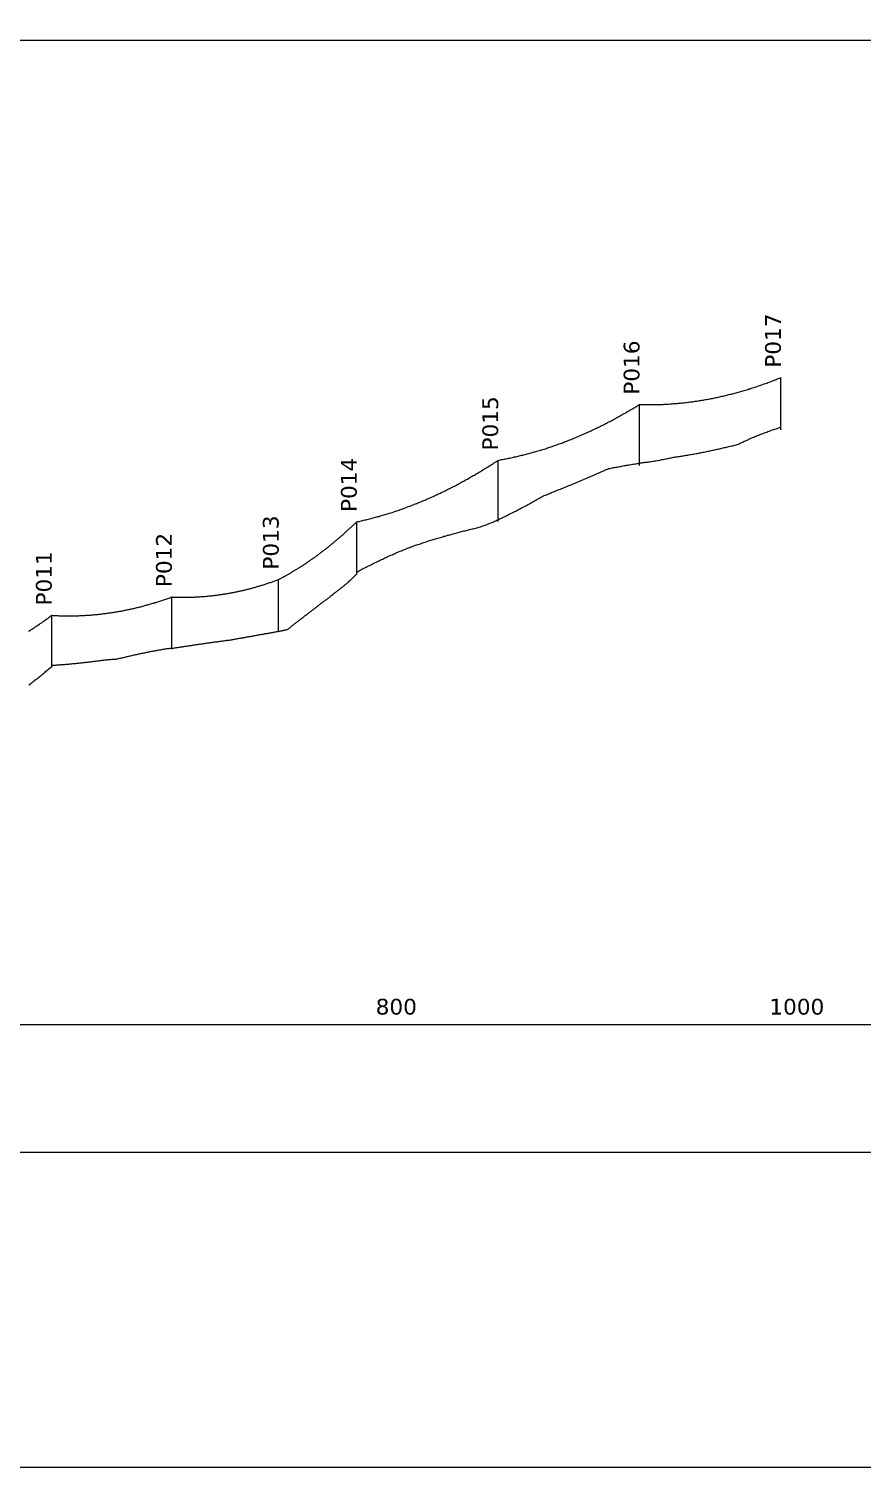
# Paper-space layout 'LP-05' of a CAD drawing. Header units: metres, sheet in millimetres. Extents: x 10 to 410, y 10 to 287.
# Drawn here: x 147.7 to 232.4, y 10 to 156.2 of the extents above; entities that cross this region are included whole.
import ezdxf

# ---------------------------------------------------------------- set-up
doc = ezdxf.new("R2010")
doc.units = ezdxf.units.M
for name, color, linetype, lineweight, true_color in [('CABLE', 7, 'Continuous', 18, 0x087f8c), ('GRILLA', 7, 'Continuous', 13, 0xd2dce3), ('MARCO', 7, 'Continuous', 13, 0x163b55), ('POSTES', 7, 'Continuous', 13, 0x244c65), ('TERRENO', 7, 'Continuous', 13, 0x777777), ('TEXTO', 7, 'Continuous', 13, 0x163b55)]:
    doc.layers.add(name, color=color, linetype=linetype, lineweight=lineweight, true_color=true_color)
doc.styles.add('LP-TEXTO', font='DejaVuSans.ttf')

psp = doc.layouts.new('LP-05')

# ---------------------------------------------------------------- linework, layer by layer
at = {"layer": 'CABLE'}
for points in [[(209.8, 117.99), (209.92, 117.99), (210.04, 117.98), (210.16, 117.98), (210.28, 117.98), (210.4, 117.98), (210.52, 117.98), (210.64, 117.98), (210.76, 117.98), (210.88, 117.98), (211, 117.98), (211.12, 117.98), (211.24, 117.98), (211.36, 117.98), (211.48, 117.99), (211.6, 117.99), (211.72, 117.99), (211.84, 118), (211.96, 118), (212.08, 118.01), (212.2, 118.01), (212.32, 118.02), (212.44, 118.02), (212.56, 118.03), (212.68, 118.04), (212.79, 118.04), (212.91, 118.05), (213.03, 118.06), (213.15, 118.07), (213.27, 118.08), (213.39, 118.09), (213.51, 118.1), (213.63, 118.11), (213.75, 118.12), (213.87, 118.13), (213.99, 118.14), (214.11, 118.15), (214.23, 118.17), (214.35, 118.18), (214.47, 118.19), (214.59, 118.21), (214.71, 118.22), (214.83, 118.24), (214.95, 118.25), (215.07, 118.27), (215.19, 118.28), (215.31, 118.3), (215.43, 118.32), (215.55, 118.33), (215.67, 118.35), (215.79, 118.37), (215.91, 118.39), (216.03, 118.41), (216.15, 118.43), (216.27, 118.45), (216.39, 118.47), (216.51, 118.49), (216.63, 118.51), (216.75, 118.53), (216.86, 118.55), (216.98, 118.58), (217.1, 118.6), (217.22, 118.62), (217.34, 118.65), (217.46, 118.67), (217.58, 118.7), (217.7, 118.72), (217.82, 118.75), (217.94, 118.77), (218.06, 118.8), (218.18, 118.83), (218.3, 118.85), (218.42, 118.88), (218.54, 118.91), (218.66, 118.94), (218.78, 118.97), (218.9, 119), (219.02, 119.03), (219.14, 119.06), (219.26, 119.09), (219.38, 119.12), (219.5, 119.15), (219.62, 119.18), (219.74, 119.22), (219.86, 119.25), (219.98, 119.28), (220.1, 119.32), (220.22, 119.35), (220.34, 119.39), (220.46, 119.42), (220.58, 119.46), (220.7, 119.49), (220.82, 119.53), (220.93, 119.57), (221.05, 119.6), (221.17, 119.64), (221.29, 119.68), (221.41, 119.72), (221.53, 119.76), (221.65, 119.8), (221.77, 119.84), (221.89, 119.88), (222.01, 119.92), (222.13, 119.96), (222.25, 120), (222.37, 120.05), (222.49, 120.09), (222.61, 120.13), (222.73, 120.17), (222.85, 120.22), (222.97, 120.26), (223.09, 120.31), (223.21, 120.35), (223.33, 120.4), (223.45, 120.45), (223.57, 120.49), (223.69, 120.54), (223.81, 120.59), (223.93, 120.64), (224.05, 120.68), (224.17, 120.73)], [(195.44, 112.32), (195.56, 112.34), (195.68, 112.37), (195.8, 112.39), (195.92, 112.41), (196.04, 112.43), (196.16, 112.46), (196.27, 112.48), (196.39, 112.5), (196.51, 112.53), (196.63, 112.55), (196.75, 112.58), (196.87, 112.6), (196.99, 112.63), (197.11, 112.66), (197.23, 112.68), (197.35, 112.71), (197.47, 112.74), (197.59, 112.77), (197.71, 112.8), (197.83, 112.83), (197.95, 112.86), (198.07, 112.89), (198.19, 112.92), (198.31, 112.95), (198.43, 112.98), (198.55, 113.01), (198.67, 113.04), (198.79, 113.08), (198.91, 113.11), (199.03, 113.14), (199.15, 113.18), (199.27, 113.21), (199.39, 113.25), (199.51, 113.28), (199.63, 113.32), (199.75, 113.35), (199.87, 113.39), (199.99, 113.43), (200.11, 113.47), (200.23, 113.5), (200.35, 113.54), (200.46, 113.58), (200.58, 113.62), (200.7, 113.66), (200.82, 113.7), (200.94, 113.74), (201.06, 113.78), (201.18, 113.82), (201.3, 113.87), (201.42, 113.91), (201.54, 113.95), (201.66, 114), (201.78, 114.04), (201.9, 114.08), (202.02, 114.13), (202.14, 114.17), (202.26, 114.22), (202.38, 114.27), (202.5, 114.31), (202.62, 114.36), (202.74, 114.41), (202.86, 114.45), (202.98, 114.5), (203.1, 114.55), (203.22, 114.6), (203.34, 114.65), (203.46, 114.7), (203.58, 114.75), (203.7, 114.8), (203.82, 114.85), (203.94, 114.9), (204.06, 114.96), (204.18, 115.01), (204.3, 115.06), (204.42, 115.12), (204.53, 115.17), (204.65, 115.22), (204.77, 115.28), (204.89, 115.33), (205.01, 115.39), (205.13, 115.45), (205.25, 115.5), (205.37, 115.56), (205.49, 115.62), (205.61, 115.68), (205.73, 115.73), (205.85, 115.79), (205.97, 115.85), (206.09, 115.91), (206.21, 115.97), (206.33, 116.03), (206.45, 116.1), (206.57, 116.16), (206.69, 116.22), (206.81, 116.28), (206.93, 116.34), (207.05, 116.41), (207.17, 116.47), (207.29, 116.54), (207.41, 116.6), (207.53, 116.67), (207.65, 116.73), (207.77, 116.8), (207.89, 116.86), (208.01, 116.93), (208.13, 117), (208.25, 117.07), (208.37, 117.13), (208.49, 117.2), (208.6, 117.27), (208.72, 117.34), (208.84, 117.41), (208.96, 117.48), (209.08, 117.55), (209.2, 117.63), (209.32, 117.7), (209.44, 117.77), (209.56, 117.84), (209.68, 117.92), (209.8, 117.99)], [(181.07, 106.07), (181.19, 106.1), (181.31, 106.12), (181.43, 106.15), (181.55, 106.18), (181.67, 106.2), (181.79, 106.23), (181.91, 106.26), (182.03, 106.29), (182.15, 106.32), (182.27, 106.35), (182.39, 106.38), (182.51, 106.41), (182.63, 106.44), (182.75, 106.47), (182.87, 106.5), (182.99, 106.54), (183.11, 106.57), (183.23, 106.6), (183.35, 106.63), (183.47, 106.67), (183.59, 106.7), (183.71, 106.74), (183.83, 106.77), (183.94, 106.81), (184.06, 106.85), (184.18, 106.88), (184.3, 106.92), (184.42, 106.96), (184.54, 107), (184.66, 107.03), (184.78, 107.07), (184.9, 107.11), (185.02, 107.15), (185.14, 107.19), (185.26, 107.23), (185.38, 107.27), (185.5, 107.32), (185.62, 107.36), (185.74, 107.4), (185.86, 107.44), (185.98, 107.49), (186.1, 107.53), (186.22, 107.58), (186.34, 107.62), (186.46, 107.67), (186.58, 107.71), (186.7, 107.76), (186.82, 107.8), (186.94, 107.85), (187.06, 107.9), (187.18, 107.95), (187.3, 107.99), (187.42, 108.04), (187.54, 108.09), (187.66, 108.14), (187.78, 108.19), (187.9, 108.24), (188.02, 108.29), (188.13, 108.34), (188.25, 108.4), (188.37, 108.45), (188.49, 108.5), (188.61, 108.55), (188.73, 108.61), (188.85, 108.66), (188.97, 108.72), (189.09, 108.77), (189.21, 108.83), (189.33, 108.88), (189.45, 108.94), (189.57, 109), (189.69, 109.05), (189.81, 109.11), (189.93, 109.17), (190.05, 109.23), (190.17, 109.29), (190.29, 109.35), (190.41, 109.41), (190.53, 109.47), (190.65, 109.53), (190.77, 109.59), (190.89, 109.65), (191.01, 109.71), (191.13, 109.77), (191.25, 109.84), (191.37, 109.9), (191.49, 109.96), (191.61, 110.03), (191.73, 110.09), (191.85, 110.16), (191.97, 110.22), (192.09, 110.29), (192.2, 110.36), (192.32, 110.42), (192.44, 110.49), (192.56, 110.56), (192.68, 110.63), (192.8, 110.7), (192.92, 110.77), (193.04, 110.83), (193.16, 110.91), (193.28, 110.98), (193.4, 111.05), (193.52, 111.12), (193.64, 111.19), (193.76, 111.26), (193.88, 111.34), (194, 111.41), (194.12, 111.48), (194.24, 111.56), (194.36, 111.63), (194.48, 111.71), (194.6, 111.78), (194.72, 111.86), (194.84, 111.93), (194.96, 112.01), (195.08, 112.09), (195.2, 112.17), (195.32, 112.25), (195.44, 112.32)], [(173.14, 100.21), (173.21, 100.25), (173.27, 100.28), (173.34, 100.32), (173.4, 100.35), (173.47, 100.39), (173.54, 100.42), (173.6, 100.46), (173.67, 100.5), (173.73, 100.53), (173.8, 100.57), (173.87, 100.6), (173.93, 100.64), (174, 100.68), (174.07, 100.72), (174.13, 100.75), (174.2, 100.79), (174.26, 100.83), (174.33, 100.87), (174.4, 100.91), (174.46, 100.95), (174.53, 100.99), (174.59, 101.03), (174.66, 101.07), (174.73, 101.11), (174.79, 101.15), (174.86, 101.19), (174.92, 101.23), (174.99, 101.27), (175.06, 101.31), (175.12, 101.35), (175.19, 101.39), (175.26, 101.43), (175.32, 101.48), (175.39, 101.52), (175.45, 101.56), (175.52, 101.6), (175.59, 101.65), (175.65, 101.69), (175.72, 101.73), (175.78, 101.78), (175.85, 101.82), (175.92, 101.87), (175.98, 101.91), (176.05, 101.95), (176.11, 102), (176.18, 102.04), (176.25, 102.09), (176.31, 102.14), (176.38, 102.18), (176.44, 102.23), (176.51, 102.27), (176.58, 102.32), (176.64, 102.37), (176.71, 102.42), (176.78, 102.46), (176.84, 102.51), (176.91, 102.56), (176.97, 102.61), (177.04, 102.65), (177.11, 102.7), (177.17, 102.75), (177.24, 102.8), (177.3, 102.85), (177.37, 102.9), (177.44, 102.95), (177.5, 103), (177.57, 103.05), (177.63, 103.1), (177.7, 103.15), (177.77, 103.2), (177.83, 103.25), (177.9, 103.31), (177.97, 103.36), (178.03, 103.41), (178.1, 103.46), (178.16, 103.51), (178.23, 103.57), (178.3, 103.62), (178.36, 103.67), (178.43, 103.73), (178.49, 103.78), (178.56, 103.84), (178.63, 103.89), (178.69, 103.94), (178.76, 104), (178.82, 104.05), (178.89, 104.11), (178.96, 104.16), (179.02, 104.22), (179.09, 104.28), (179.16, 104.33), (179.22, 104.39), (179.29, 104.45), (179.35, 104.5), (179.42, 104.56), (179.49, 104.62), (179.55, 104.67), (179.62, 104.73), (179.68, 104.79), (179.75, 104.85), (179.82, 104.91), (179.88, 104.97), (179.95, 105.03), (180.01, 105.09), (180.08, 105.15), (180.15, 105.21), (180.21, 105.27), (180.28, 105.33), (180.34, 105.39), (180.41, 105.45), (180.48, 105.51), (180.54, 105.57), (180.61, 105.63), (180.68, 105.69), (180.74, 105.76), (180.81, 105.82), (180.87, 105.88), (180.94, 105.94), (181.01, 106.01), (181.07, 106.07)], [(162.28, 98.44), (162.37, 98.43), (162.46, 98.43), (162.55, 98.43), (162.64, 98.42), (162.73, 98.42), (162.82, 98.42), (162.91, 98.42), (163, 98.41), (163.09, 98.41), (163.18, 98.41), (163.27, 98.41), (163.36, 98.41), (163.45, 98.41), (163.55, 98.41), (163.64, 98.41), (163.73, 98.41), (163.82, 98.41), (163.91, 98.41), (164, 98.41), (164.09, 98.41), (164.18, 98.42), (164.27, 98.42), (164.36, 98.42), (164.45, 98.43), (164.54, 98.43), (164.63, 98.43), (164.72, 98.44), (164.81, 98.44), (164.9, 98.45), (164.99, 98.45), (165.08, 98.46), (165.17, 98.46), (165.27, 98.47), (165.36, 98.47), (165.45, 98.48), (165.54, 98.49), (165.63, 98.49), (165.72, 98.5), (165.81, 98.51), (165.9, 98.52), (165.99, 98.53), (166.08, 98.54), (166.17, 98.55), (166.26, 98.55), (166.35, 98.56), (166.44, 98.57), (166.53, 98.59), (166.62, 98.6), (166.71, 98.61), (166.8, 98.62), (166.89, 98.63), (166.98, 98.64), (167.08, 98.65), (167.17, 98.67), (167.26, 98.68), (167.35, 98.69), (167.44, 98.71), (167.53, 98.72), (167.62, 98.74), (167.71, 98.75), (167.8, 98.77), (167.89, 98.78), (167.98, 98.8), (168.07, 98.81), (168.16, 98.83), (168.25, 98.84), (168.34, 98.86), (168.43, 98.88), (168.52, 98.9), (168.61, 98.91), (168.7, 98.93), (168.8, 98.95), (168.89, 98.97), (168.98, 98.99), (169.07, 99.01), (169.16, 99.03), (169.25, 99.05), (169.34, 99.07), (169.43, 99.09), (169.52, 99.11), (169.61, 99.13), (169.7, 99.15), (169.79, 99.17), (169.88, 99.2), (169.97, 99.22), (170.06, 99.24), (170.15, 99.27), (170.24, 99.29), (170.33, 99.31), (170.42, 99.34), (170.51, 99.36), (170.61, 99.39), (170.7, 99.41), (170.79, 99.44), (170.88, 99.46), (170.97, 99.49), (171.06, 99.52), (171.15, 99.54), (171.24, 99.57), (171.33, 99.6), (171.42, 99.62), (171.51, 99.65), (171.6, 99.68), (171.69, 99.71), (171.78, 99.74), (171.87, 99.77), (171.96, 99.8), (172.05, 99.83), (172.14, 99.86), (172.23, 99.89), (172.33, 99.92), (172.42, 99.95), (172.51, 99.98), (172.6, 100.01), (172.69, 100.05), (172.78, 100.08), (172.87, 100.11), (172.96, 100.15), (173.05, 100.18), (173.14, 100.21)], [(150.08, 96.57), (150.19, 96.56), (150.29, 96.56), (150.39, 96.55), (150.49, 96.55), (150.59, 96.54), (150.69, 96.54), (150.8, 96.53), (150.9, 96.53), (151, 96.53), (151.1, 96.53), (151.2, 96.52), (151.3, 96.52), (151.41, 96.52), (151.51, 96.52), (151.61, 96.52), (151.71, 96.52), (151.81, 96.52), (151.91, 96.52), (152.02, 96.52), (152.12, 96.52), (152.22, 96.52), (152.32, 96.52), (152.42, 96.52), (152.52, 96.52), (152.62, 96.53), (152.73, 96.53), (152.83, 96.53), (152.93, 96.54), (153.03, 96.54), (153.13, 96.55), (153.23, 96.55), (153.34, 96.56), (153.44, 96.56), (153.54, 96.57), (153.64, 96.57), (153.74, 96.58), (153.84, 96.59), (153.95, 96.6), (154.05, 96.6), (154.15, 96.61), (154.25, 96.62), (154.35, 96.63), (154.45, 96.64), (154.56, 96.65), (154.66, 96.66), (154.76, 96.67), (154.86, 96.68), (154.96, 96.69), (155.06, 96.7), (155.17, 96.71), (155.27, 96.72), (155.37, 96.74), (155.47, 96.75), (155.57, 96.76), (155.67, 96.78), (155.77, 96.79), (155.88, 96.81), (155.98, 96.82), (156.08, 96.83), (156.18, 96.85), (156.28, 96.87), (156.38, 96.88), (156.49, 96.9), (156.59, 96.92), (156.69, 96.93), (156.79, 96.95), (156.89, 96.97), (156.99, 96.99), (157.1, 97.01), (157.2, 97.02), (157.3, 97.04), (157.4, 97.06), (157.5, 97.08), (157.6, 97.1), (157.71, 97.12), (157.81, 97.15), (157.91, 97.17), (158.01, 97.19), (158.11, 97.21), (158.21, 97.23), (158.32, 97.26), (158.42, 97.28), (158.52, 97.3), (158.62, 97.33), (158.72, 97.35), (158.82, 97.38), (158.92, 97.4), (159.03, 97.43), (159.13, 97.45), (159.23, 97.48), (159.33, 97.51), (159.43, 97.53), (159.53, 97.56), (159.64, 97.59), (159.74, 97.62), (159.84, 97.65), (159.94, 97.67), (160.04, 97.7), (160.14, 97.73), (160.25, 97.76), (160.35, 97.79), (160.45, 97.82), (160.55, 97.86), (160.65, 97.89), (160.75, 97.92), (160.86, 97.95), (160.96, 97.98), (161.06, 98.02), (161.16, 98.05), (161.26, 98.08), (161.36, 98.12), (161.47, 98.15), (161.57, 98.19), (161.67, 98.22), (161.77, 98.26), (161.87, 98.29), (161.97, 98.33), (162.07, 98.36), (162.18, 98.4), (162.28, 98.44)], [(147.74, 94.95), (147.82, 95.01), (147.91, 95.06), (147.99, 95.12), (148.08, 95.17), (148.16, 95.22), (148.24, 95.28), (148.33, 95.34), (148.41, 95.39), (148.49, 95.45), (148.58, 95.5), (148.66, 95.56), (148.75, 95.62), (148.83, 95.67), (148.91, 95.73), (149, 95.79), (149.08, 95.85), (149.16, 95.91), (149.25, 95.96), (149.33, 96.02), (149.41, 96.08), (149.5, 96.14), (149.58, 96.2), (149.67, 96.26), (149.75, 96.32), (149.83, 96.38), (149.92, 96.45), (150, 96.51), (150.08, 96.57)]]:
    psp.add_lwpolyline(points, dxfattribs=at)
at = {"layer": 'GRILLA'}
psp.add_lwpolyline([(15, 55), (287, 55), (287, 155), (15, 155)], close=True, dxfattribs=at)
at = {"layer": 'MARCO'}
psp.add_lwpolyline([(10, 10), (410, 10), (410, 287), (10, 287)], close=True, dxfattribs=at)
psp.add_lwpolyline([(10, 42), (410, 42)], dxfattribs=at)
at = {"layer": 'POSTES'}
for points in [[(224.17, 115.43), (224.17, 120.73)], [(209.8, 111.79), (209.8, 117.99)], [(195.44, 106.12), (195.44, 112.32)], [(181.07, 100.77), (181.07, 106.07)], [(173.14, 94.91), (173.14, 100.21)], [(162.28, 93.14), (162.28, 98.44)], [(150.08, 91.27), (150.08, 96.57)]]:
    psp.add_lwpolyline(points, dxfattribs=at)
at = {"layer": 'TERRENO'}
for points in [[(209.8, 112.03), (209.92, 112.05), (210.04, 112.07), (210.16, 112.09), (210.28, 112.1), (210.4, 112.12), (210.52, 112.14), (210.64, 112.15), (210.76, 112.17), (210.88, 112.18), (211, 112.2), (211.12, 112.22), (211.24, 112.23), (211.36, 112.26), (211.48, 112.28), (211.6, 112.3), (211.72, 112.32), (211.84, 112.35), (211.96, 112.37), (212.08, 112.39), (212.2, 112.42), (212.32, 112.44), (212.44, 112.46), (212.56, 112.49), (212.68, 112.51), (212.79, 112.54), (212.91, 112.56), (213.03, 112.59), (213.15, 112.61), (213.27, 112.63), (213.39, 112.65), (213.51, 112.67), (213.63, 112.69), (213.75, 112.7), (213.87, 112.72), (213.99, 112.74), (214.11, 112.76), (214.23, 112.78), (214.35, 112.8), (214.47, 112.82), (214.59, 112.84), (214.71, 112.86), (214.83, 112.88), (214.95, 112.9), (215.07, 112.92), (215.19, 112.94), (215.31, 112.96), (215.43, 112.98), (215.55, 113), (215.67, 113.03), (215.79, 113.05), (215.91, 113.07), (216.03, 113.09), (216.15, 113.12), (216.27, 113.14), (216.39, 113.16), (216.51, 113.19), (216.63, 113.21), (216.75, 113.24), (216.86, 113.26), (216.98, 113.29), (217.1, 113.31), (217.22, 113.34), (217.34, 113.36), (217.46, 113.39), (217.58, 113.42), (217.7, 113.44), (217.82, 113.47), (217.94, 113.5), (218.06, 113.52), (218.18, 113.55), (218.3, 113.58), (218.42, 113.61), (218.54, 113.64), (218.66, 113.67), (218.78, 113.69), (218.9, 113.72), (219.02, 113.75), (219.14, 113.78), (219.26, 113.81), (219.38, 113.84), (219.5, 113.87), (219.62, 113.9), (219.74, 113.94), (219.86, 113.98), (219.98, 114.04), (220.1, 114.1), (220.22, 114.15), (220.34, 114.21), (220.46, 114.26), (220.58, 114.31), (220.7, 114.37), (220.82, 114.42), (220.93, 114.47), (221.05, 114.53), (221.17, 114.58), (221.29, 114.63), (221.41, 114.68), (221.53, 114.73), (221.65, 114.78), (221.77, 114.83), (221.89, 114.87), (222.01, 114.92), (222.13, 114.97), (222.25, 115.01), (222.37, 115.06), (222.49, 115.11), (222.61, 115.15), (222.73, 115.2), (222.85, 115.24), (222.97, 115.28), (223.09, 115.33), (223.21, 115.37), (223.33, 115.41), (223.45, 115.45), (223.57, 115.49), (223.69, 115.53), (223.81, 115.57), (223.93, 115.61), (224.05, 115.65), (224.17, 115.69)], [(195.44, 106.29), (195.56, 106.35), (195.68, 106.41), (195.8, 106.46), (195.92, 106.52), (196.04, 106.58), (196.16, 106.63), (196.27, 106.69), (196.39, 106.75), (196.51, 106.81), (196.63, 106.87), (196.75, 106.93), (196.87, 106.99), (196.99, 107.05), (197.11, 107.11), (197.23, 107.17), (197.35, 107.23), (197.47, 107.3), (197.59, 107.36), (197.71, 107.42), (197.83, 107.48), (197.95, 107.55), (198.07, 107.61), (198.19, 107.68), (198.31, 107.74), (198.43, 107.81), (198.55, 107.87), (198.67, 107.94), (198.79, 108), (198.91, 108.07), (199.03, 108.14), (199.15, 108.21), (199.27, 108.27), (199.39, 108.34), (199.51, 108.41), (199.63, 108.48), (199.75, 108.55), (199.87, 108.62), (199.99, 108.69), (200.11, 108.74), (200.23, 108.78), (200.35, 108.83), (200.46, 108.88), (200.58, 108.93), (200.7, 108.97), (200.82, 109.02), (200.94, 109.07), (201.06, 109.11), (201.18, 109.16), (201.3, 109.21), (201.42, 109.26), (201.54, 109.31), (201.66, 109.35), (201.78, 109.4), (201.9, 109.45), (202.02, 109.5), (202.14, 109.55), (202.26, 109.6), (202.38, 109.65), (202.5, 109.7), (202.62, 109.75), (202.74, 109.8), (202.86, 109.84), (202.98, 109.89), (203.1, 109.94), (203.22, 109.99), (203.34, 110.04), (203.46, 110.1), (203.58, 110.15), (203.7, 110.2), (203.82, 110.25), (203.94, 110.3), (204.06, 110.35), (204.18, 110.4), (204.3, 110.45), (204.42, 110.5), (204.53, 110.55), (204.65, 110.6), (204.77, 110.66), (204.89, 110.71), (205.01, 110.76), (205.13, 110.81), (205.25, 110.86), (205.37, 110.92), (205.49, 110.97), (205.61, 111.02), (205.73, 111.08), (205.85, 111.13), (205.97, 111.18), (206.09, 111.23), (206.21, 111.29), (206.33, 111.34), (206.45, 111.39), (206.57, 111.44), (206.69, 111.48), (206.81, 111.5), (206.93, 111.53), (207.05, 111.55), (207.17, 111.58), (207.29, 111.6), (207.41, 111.62), (207.53, 111.64), (207.65, 111.67), (207.77, 111.69), (207.89, 111.71), (208.01, 111.73), (208.13, 111.76), (208.25, 111.78), (208.37, 111.8), (208.49, 111.82), (208.6, 111.84), (208.72, 111.86), (208.84, 111.88), (208.96, 111.9), (209.08, 111.92), (209.2, 111.94), (209.32, 111.96), (209.44, 111.98), (209.56, 112), (209.68, 112.01), (209.8, 112.03)], [(181.07, 100.97), (181.19, 101.03), (181.31, 101.1), (181.43, 101.16), (181.55, 101.22), (181.67, 101.29), (181.79, 101.35), (181.91, 101.41), (182.03, 101.47), (182.15, 101.53), (182.27, 101.59), (182.39, 101.65), (182.51, 101.71), (182.63, 101.77), (182.75, 101.83), (182.87, 101.89), (182.99, 101.95), (183.11, 102.01), (183.23, 102.07), (183.35, 102.12), (183.47, 102.18), (183.59, 102.24), (183.71, 102.29), (183.83, 102.35), (183.94, 102.4), (184.06, 102.46), (184.18, 102.51), (184.3, 102.57), (184.42, 102.62), (184.54, 102.67), (184.66, 102.73), (184.78, 102.78), (184.9, 102.83), (185.02, 102.88), (185.14, 102.94), (185.26, 102.99), (185.38, 103.04), (185.5, 103.09), (185.62, 103.14), (185.74, 103.19), (185.86, 103.23), (185.98, 103.28), (186.1, 103.33), (186.22, 103.38), (186.34, 103.43), (186.46, 103.47), (186.58, 103.52), (186.7, 103.57), (186.82, 103.61), (186.94, 103.65), (187.06, 103.69), (187.18, 103.73), (187.3, 103.77), (187.42, 103.81), (187.54, 103.85), (187.66, 103.89), (187.78, 103.93), (187.9, 103.97), (188.02, 104.01), (188.13, 104.05), (188.25, 104.09), (188.37, 104.13), (188.49, 104.16), (188.61, 104.2), (188.73, 104.24), (188.85, 104.27), (188.97, 104.31), (189.09, 104.35), (189.21, 104.38), (189.33, 104.42), (189.45, 104.46), (189.57, 104.49), (189.69, 104.53), (189.81, 104.56), (189.93, 104.6), (190.05, 104.63), (190.17, 104.66), (190.29, 104.7), (190.41, 104.73), (190.53, 104.76), (190.65, 104.8), (190.77, 104.83), (190.89, 104.86), (191.01, 104.89), (191.13, 104.93), (191.25, 104.96), (191.37, 104.99), (191.49, 105.02), (191.61, 105.05), (191.73, 105.08), (191.85, 105.11), (191.97, 105.14), (192.09, 105.17), (192.2, 105.2), (192.32, 105.23), (192.44, 105.26), (192.56, 105.29), (192.68, 105.32), (192.8, 105.35), (192.92, 105.37), (193.04, 105.4), (193.16, 105.43), (193.28, 105.46), (193.4, 105.49), (193.52, 105.52), (193.64, 105.57), (193.76, 105.61), (193.88, 105.65), (194, 105.69), (194.12, 105.74), (194.24, 105.78), (194.36, 105.83), (194.48, 105.87), (194.6, 105.92), (194.72, 105.97), (194.84, 106.02), (194.96, 106.08), (195.08, 106.13), (195.2, 106.18), (195.32, 106.24), (195.44, 106.29)], [(173.14, 94.94), (173.21, 94.95), (173.27, 94.97), (173.34, 94.98), (173.4, 94.99), (173.47, 95.01), (173.54, 95.02), (173.6, 95.03), (173.67, 95.05), (173.73, 95.06), (173.8, 95.08), (173.87, 95.09), (173.93, 95.1), (174, 95.13), (174.07, 95.16), (174.13, 95.21), (174.2, 95.26), (174.26, 95.31), (174.33, 95.37), (174.4, 95.42), (174.46, 95.47), (174.53, 95.52), (174.59, 95.57), (174.66, 95.62), (174.73, 95.68), (174.79, 95.73), (174.86, 95.78), (174.92, 95.83), (174.99, 95.88), (175.06, 95.93), (175.12, 95.98), (175.19, 96.03), (175.26, 96.09), (175.32, 96.14), (175.39, 96.19), (175.45, 96.24), (175.52, 96.29), (175.59, 96.34), (175.65, 96.39), (175.72, 96.44), (175.78, 96.49), (175.85, 96.54), (175.92, 96.6), (175.98, 96.65), (176.05, 96.7), (176.11, 96.75), (176.18, 96.8), (176.25, 96.85), (176.31, 96.9), (176.38, 96.95), (176.44, 97), (176.51, 97.05), (176.58, 97.1), (176.64, 97.15), (176.71, 97.2), (176.78, 97.25), (176.84, 97.3), (176.91, 97.35), (176.97, 97.4), (177.04, 97.46), (177.11, 97.51), (177.17, 97.56), (177.24, 97.61), (177.3, 97.66), (177.37, 97.71), (177.44, 97.76), (177.5, 97.81), (177.57, 97.86), (177.63, 97.91), (177.7, 97.96), (177.77, 98.01), (177.83, 98.06), (177.9, 98.11), (177.97, 98.16), (178.03, 98.21), (178.1, 98.26), (178.16, 98.31), (178.23, 98.36), (178.3, 98.41), (178.36, 98.46), (178.43, 98.52), (178.49, 98.57), (178.56, 98.62), (178.63, 98.67), (178.69, 98.72), (178.76, 98.78), (178.82, 98.83), (178.89, 98.88), (178.96, 98.93), (179.02, 98.99), (179.09, 99.04), (179.16, 99.09), (179.22, 99.14), (179.29, 99.19), (179.35, 99.25), (179.42, 99.3), (179.49, 99.35), (179.55, 99.4), (179.62, 99.45), (179.68, 99.51), (179.75, 99.56), (179.82, 99.61), (179.88, 99.66), (179.95, 99.71), (180.01, 99.77), (180.08, 99.82), (180.15, 99.87), (180.21, 99.93), (180.28, 99.99), (180.34, 100.06), (180.41, 100.12), (180.48, 100.19), (180.54, 100.26), (180.61, 100.32), (180.68, 100.39), (180.74, 100.45), (180.81, 100.52), (180.87, 100.59), (180.94, 100.65), (181.01, 100.72), (181.07, 100.78)], [(162.28, 93.21), (162.37, 93.23), (162.46, 93.24), (162.55, 93.26), (162.64, 93.27), (162.73, 93.29), (162.82, 93.3), (162.91, 93.31), (163, 93.33), (163.09, 93.34), (163.18, 93.36), (163.27, 93.37), (163.36, 93.38), (163.45, 93.4), (163.55, 93.41), (163.64, 93.43), (163.73, 93.44), (163.82, 93.45), (163.91, 93.47), (164, 93.48), (164.09, 93.49), (164.18, 93.51), (164.27, 93.52), (164.36, 93.53), (164.45, 93.55), (164.54, 93.56), (164.63, 93.58), (164.72, 93.59), (164.81, 93.6), (164.9, 93.61), (164.99, 93.63), (165.08, 93.64), (165.17, 93.65), (165.27, 93.67), (165.36, 93.68), (165.45, 93.69), (165.54, 93.71), (165.63, 93.72), (165.72, 93.73), (165.81, 93.74), (165.9, 93.76), (165.99, 93.77), (166.08, 93.78), (166.17, 93.8), (166.26, 93.81), (166.35, 93.82), (166.44, 93.83), (166.53, 93.84), (166.62, 93.86), (166.71, 93.87), (166.8, 93.88), (166.89, 93.89), (166.98, 93.91), (167.08, 93.92), (167.17, 93.93), (167.26, 93.94), (167.35, 93.95), (167.44, 93.97), (167.53, 93.98), (167.62, 93.99), (167.71, 94), (167.8, 94.01), (167.89, 94.03), (167.98, 94.04), (168.07, 94.05), (168.16, 94.06), (168.25, 94.07), (168.34, 94.09), (168.43, 94.11), (168.52, 94.12), (168.61, 94.14), (168.7, 94.15), (168.8, 94.17), (168.89, 94.19), (168.98, 94.2), (169.07, 94.22), (169.16, 94.24), (169.25, 94.25), (169.34, 94.27), (169.43, 94.28), (169.52, 94.3), (169.61, 94.32), (169.7, 94.33), (169.79, 94.35), (169.88, 94.37), (169.97, 94.38), (170.06, 94.4), (170.15, 94.41), (170.24, 94.43), (170.33, 94.45), (170.42, 94.46), (170.51, 94.48), (170.61, 94.5), (170.7, 94.51), (170.79, 94.53), (170.88, 94.54), (170.97, 94.56), (171.06, 94.58), (171.15, 94.59), (171.24, 94.61), (171.33, 94.62), (171.42, 94.64), (171.51, 94.66), (171.6, 94.67), (171.69, 94.69), (171.78, 94.71), (171.87, 94.72), (171.96, 94.74), (172.05, 94.75), (172.14, 94.77), (172.23, 94.79), (172.33, 94.8), (172.42, 94.82), (172.51, 94.84), (172.6, 94.85), (172.69, 94.87), (172.78, 94.88), (172.87, 94.9), (172.96, 94.92), (173.05, 94.93), (173.14, 94.95)], [(150.08, 91.5), (150.19, 91.5), (150.29, 91.51), (150.39, 91.52), (150.49, 91.52), (150.59, 91.53), (150.69, 91.54), (150.8, 91.54), (150.9, 91.55), (151, 91.56), (151.1, 91.57), (151.2, 91.57), (151.3, 91.58), (151.41, 91.59), (151.51, 91.6), (151.61, 91.61), (151.71, 91.62), (151.81, 91.62), (151.91, 91.63), (152.02, 91.64), (152.12, 91.65), (152.22, 91.66), (152.32, 91.67), (152.42, 91.68), (152.52, 91.69), (152.62, 91.7), (152.73, 91.71), (152.83, 91.72), (152.93, 91.73), (153.03, 91.74), (153.13, 91.75), (153.23, 91.76), (153.34, 91.78), (153.44, 91.79), (153.54, 91.8), (153.64, 91.81), (153.74, 91.82), (153.84, 91.83), (153.95, 91.85), (154.05, 91.86), (154.15, 91.87), (154.25, 91.88), (154.35, 91.9), (154.45, 91.91), (154.56, 91.92), (154.66, 91.94), (154.76, 91.95), (154.86, 91.96), (154.96, 91.98), (155.06, 91.99), (155.17, 92), (155.27, 92.02), (155.37, 92.03), (155.47, 92.04), (155.57, 92.06), (155.67, 92.06), (155.77, 92.07), (155.88, 92.08), (155.98, 92.09), (156.08, 92.09), (156.18, 92.1), (156.28, 92.11), (156.38, 92.12), (156.49, 92.13), (156.59, 92.13), (156.69, 92.15), (156.79, 92.16), (156.89, 92.18), (156.99, 92.21), (157.1, 92.23), (157.2, 92.26), (157.3, 92.28), (157.4, 92.3), (157.5, 92.33), (157.6, 92.35), (157.71, 92.38), (157.81, 92.4), (157.91, 92.42), (158.01, 92.45), (158.11, 92.47), (158.21, 92.49), (158.32, 92.51), (158.42, 92.54), (158.52, 92.56), (158.62, 92.58), (158.72, 92.6), (158.82, 92.63), (158.92, 92.65), (159.03, 92.67), (159.13, 92.69), (159.23, 92.71), (159.33, 92.73), (159.43, 92.75), (159.53, 92.77), (159.64, 92.8), (159.74, 92.82), (159.84, 92.84), (159.94, 92.86), (160.04, 92.88), (160.14, 92.9), (160.25, 92.92), (160.35, 92.94), (160.45, 92.95), (160.55, 92.97), (160.65, 92.99), (160.75, 93.01), (160.86, 93.03), (160.96, 93.05), (161.06, 93.07), (161.16, 93.08), (161.26, 93.1), (161.36, 93.12), (161.47, 93.14), (161.57, 93.16), (161.67, 93.17), (161.77, 93.19), (161.87, 93.21), (161.97, 93.21), (162.07, 93.22), (162.18, 93.22), (162.28, 93.22)], [(147.74, 89.48), (147.82, 89.54), (147.91, 89.61), (147.99, 89.67), (148.08, 89.74), (148.16, 89.8), (148.24, 89.87), (148.33, 89.93), (148.41, 90), (148.49, 90.06), (148.58, 90.13), (148.66, 90.19), (148.75, 90.26), (148.83, 90.32), (148.91, 90.39), (149, 90.46), (149.08, 90.52), (149.16, 90.59), (149.25, 90.67), (149.33, 90.74), (149.41, 90.81), (149.5, 90.88), (149.58, 90.95), (149.67, 91.03), (149.75, 91.1), (149.83, 91.17), (149.92, 91.24), (150, 91.31), (150.08, 91.38)]]:
    psp.add_lwpolyline(points, dxfattribs=at)

# ---------------------------------------------------------------- texts
at = {"layer": 'TEXTO', "style": 'LP-TEXTO'}
for s, p in [('P017', (224.17, 121.73)), ('P016', (209.8, 118.99)), ('P015', (195.44, 113.32)), ('P014', (181.07, 107.07)), ('P013', (173.14, 101.21)), ('P012', (162.28, 99.44)), ('P011', (150.08, 97.57))]:
    psp.add_text(s, height=1.6, rotation=90, dxfattribs=at).set_placement(p)
for s, p in [('800', (183, 56)), ('1000', (223, 56))]:
    psp.add_text(s, height=1.6, dxfattribs=at).set_placement(p)

doc.saveas('drawing.dxf')
